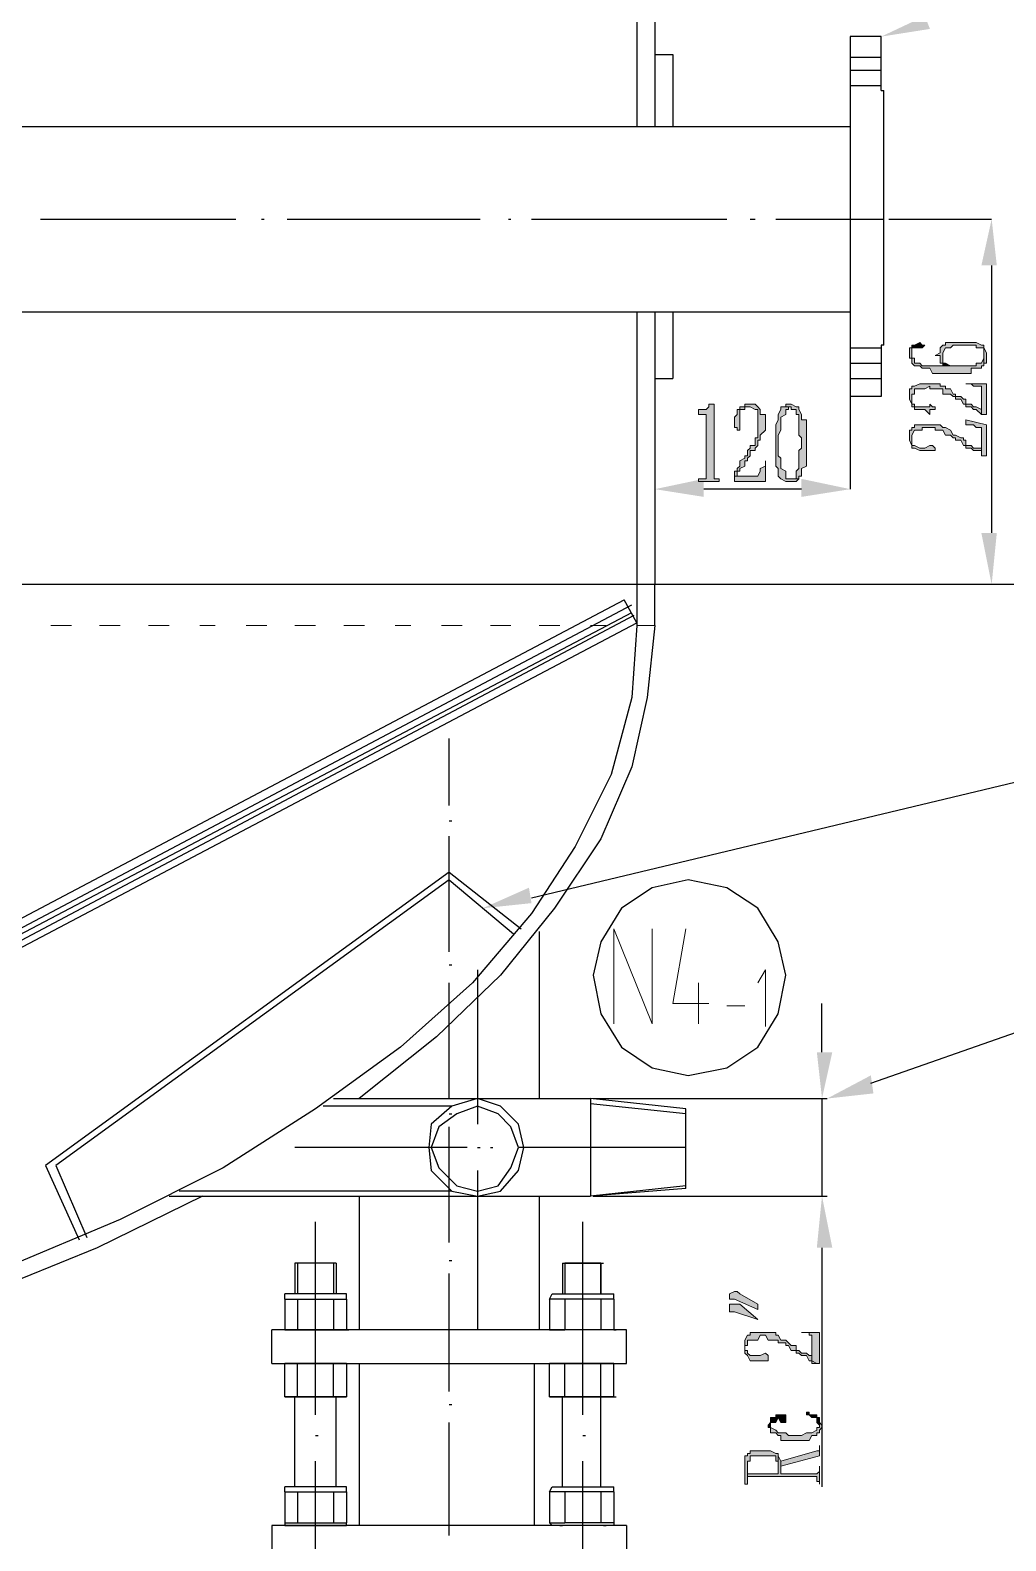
# Model space of a CAD drawing. Header units: millimetres. Extents: x 20 to 821, y 1 to 1134.
# Drawn here: x 340.9 to 409.2, y 755.6 to 861.4 of the extents above; entities that cross this region are included whole.
import ezdxf

# ---------------------------------------------------------------- set-up
doc = ezdxf.new("R2010")
doc.units = ezdxf.units.MM
doc.layers.add('1', color=7, linetype='Continuous')

msp = doc.modelspace()

# ---------------------------------------------------------------- hatches: boundary and pattern name
h = msp.add_hatch(color=1)
h.dxf.hatch_style = 2
h.paths.add_polyline_path([(403.92, 861.441732), (400.5, 860.901732), (403.56, 862.341732)])
h = msp.add_hatch(color=1)
h.dxf.hatch_style = 2
h.paths.add_polyline_path([(407.52, 844.881732), (408.6, 844.881732), (408.24, 848.121732)])
h = msp.add_hatch(color=0)
h.dxf.hatch_style = 2
h.paths.add_polyline_path([(402.48, 838.761732), (402.48, 838.401732), (402.66, 838.401732), (402.66, 838.041732), (402.84, 837.861732), (403.2, 837.861732), (403.38, 837.681732), (403.92, 837.681732), (404.1, 837.321732), (405.54, 837.321732), (405.72, 837.321732), (406.8, 837.321732), (406.8, 837.681732), (407.52, 837.681732), (407.52, 837.861732), (407.7, 837.861732), (407.7, 838.041732), (407.7, 838.581732), (407.7, 838.401732), (407.52, 838.041732), (407.16, 838.041732), (407.16, 837.861732), (403.38, 837.861732), (403.2, 838.041732), (402.84, 838.041732), (402.84, 838.401732), (402.66, 838.401732), (402.66, 838.581732), (402.66, 839.121732), (402.48, 839.121732)])
h = msp.add_hatch(color=0)
h.dxf.hatch_style = 2
h.paths.add_polyline_path([(402.66, 839.121732), (402.66, 838.581732), (402.66, 838.761732), (402.66, 839.121732), (402.84, 839.121732), (403.38, 839.121732), (403.56, 839.301732), (403.38, 839.301732), (403.2, 839.481732), (402.84, 839.301732), (402.66, 839.301732)])
h = msp.add_hatch(color=0)
h.dxf.hatch_style = 2
h.paths.add_polyline_path([(404.28, 838.581732), (404.64, 838.581732), (404.64, 838.401732), (404.64, 838.041732), (404.82, 838.041732), (404.82, 838.761732), (405, 839.121732), (405.36, 839.121732), (405.54, 839.301732), (407.16, 839.301732), (407.16, 839.121732), (407.52, 839.121732), (407.7, 839.121732), (407.7, 838.761732), (407.7, 838.041732), (407.88, 838.041732), (407.88, 838.761732), (407.7, 839.121732), (407.7, 839.301732), (407.52, 839.301732), (407.16, 839.481732), (405, 839.481732), (405, 839.301732), (404.82, 839.301732), (404.64, 839.121732), (404.64, 838.761732)])
h = msp.add_hatch(color=0)
h.dxf.hatch_style = 2
h.paths.add_polyline_path([(404.82, 838.041732), (404.82, 837.861732), (405, 837.861732), (405.36, 837.861732), (405, 838.041732), (404.82, 838.041732), (404.82, 838.401732), (404.82, 838.581732)])
h = msp.add_hatch(color=0)
h.dxf.hatch_style = 2
h.paths.add_polyline_path([(402.48, 835.701732), (402.48, 835.521732), (402.66, 835.161732), (402.66, 835.881732), (402.84, 835.881732), (402.84, 836.241732), (403.2, 836.241732), (403.56, 836.241732), (403.92, 836.421732), (403.92, 836.241732), (404.1, 836.241732), (404.82, 836.241732), (404.82, 835.881732), (405, 835.881732), (405.36, 835.881732), (405.54, 835.701732), (405.72, 835.701732), (405.72, 835.521732), (406.08, 835.521732), (406.26, 835.161732), (406.44, 835.161732), (406.44, 834.981732), (406.8, 834.981732), (406.98, 834.801732), (407.16, 834.801732), (407.52, 834.441732), (407.52, 834.801732), (407.16, 834.981732), (406.98, 834.981732), (406.8, 835.161732), (406.44, 835.161732), (406.44, 835.521732), (406.26, 835.521732), (406.08, 835.701732), (405.72, 835.701732), (405.72, 835.881732), (405.54, 835.881732), (405.36, 836.241732), (405, 836.241732), (405, 836.421732), (404.64, 836.421732), (404.64, 836.601732), (403.2, 836.601732), (402.84, 836.421732), (402.66, 836.421732), (402.66, 836.241732), (402.48, 836.241732), (402.48, 835.881732)])
h = msp.add_hatch(color=0)
h.dxf.hatch_style = 2
h.paths.add_polyline_path([(406.44, 836.601732), (406.8, 836.601732), (406.98, 836.421732), (407.52, 836.421732), (407.52, 836.241732), (407.52, 834.441732), (407.88, 834.441732), (407.88, 836.601732)])
h = msp.add_hatch(color=0)
h.dxf.hatch_style = 2
h.paths.add_polyline_path([(402.66, 835.161732), (402.66, 834.981732), (402.84, 834.981732), (402.84, 834.801732), (403.2, 834.801732), (403.56, 834.801732), (403.92, 834.441732), (403.92, 834.801732), (404.1, 834.801732), (404.28, 834.801732), (404.28, 834.981732), (404.1, 834.981732), (403.92, 835.161732), (403.92, 834.981732), (403.56, 834.981732), (403.2, 834.981732), (402.84, 834.981732), (402.84, 835.161732), (402.66, 835.161732), (402.66, 835.701732)])
h = msp.add_hatch(color=0)
h.dxf.hatch_style = 2
h.paths.add_polyline_path([(388.8, 835.161732), (388.44, 835.161732), (388.44, 834.981732), (388.26, 834.801732), (387.72, 834.801732), (387.72, 834.441732), (388.26, 834.441732), (388.26, 834.261732), (388.26, 829.941732), (388.08, 829.941732), (387.72, 829.941732), (387.72, 829.761732), (389.16, 829.761732), (389.16, 829.941732), (388.98, 829.941732), (388.8, 829.941732), (388.8, 830.121732)])
h = msp.add_hatch(color=0)
h.dxf.hatch_style = 2
h.paths.add_polyline_path([(391.32, 835.161732), (390.96, 835.161732), (390.96, 834.981732), (390.6, 834.981732), (391.14, 834.981732), (391.32, 834.981732), (391.68, 834.801732), (391.86, 834.801732), (391.86, 834.441732), (391.86, 832.821732), (391.68, 832.821732), (391.68, 832.641732), (391.68, 832.281732), (391.32, 832.281732), (391.32, 832.101732), (391.14, 831.921732), (391.14, 831.561732), (390.96, 831.561732), (390.96, 831.381732), (390.6, 831.201732), (390.6, 830.841732), (390.42, 830.661732), (390.42, 830.481732), (390.24, 830.481732), (390.24, 830.121732), (390.42, 830.121732), (390.42, 830.481732), (390.6, 830.481732), (390.6, 830.661732), (390.96, 830.841732), (390.96, 831.201732), (391.14, 831.201732), (391.14, 831.381732), (391.32, 831.561732), (391.32, 831.921732), (391.68, 831.921732), (391.68, 832.101732), (391.86, 832.281732), (391.86, 832.641732), (392.04, 832.641732), (392.04, 833.001732), (392.4, 833.361732), (392.4, 834.441732), (392.04, 834.441732), (392.04, 834.801732), (391.86, 834.981732), (391.68, 835.161732)])
h = msp.add_hatch(color=0)
h.dxf.hatch_style = 2
h.paths.add_polyline_path([(390.6, 834.981732), (390.6, 834.801732), (390.42, 834.801732), (390.42, 834.441732), (390.24, 834.261732), (390.24, 833.541732), (390.42, 833.541732), (390.42, 833.361732), (390.6, 833.361732), (390.6, 834.441732), (390.6, 834.801732), (390.96, 834.801732), (390.96, 834.981732), (391.14, 834.981732)])
h = msp.add_hatch(color=0)
h.dxf.hatch_style = 2
h.paths.add_polyline_path([(393.48, 834.981732), (393.48, 834.801732), (393.3, 834.441732), (393.3, 834.081732), (393.12, 833.721732), (393.12, 830.841732), (393.3, 830.661732), (393.3, 830.121732), (393.48, 829.941732), (393.84, 829.761732), (394.56, 829.761732), (394.74, 829.941732), (393.84, 829.941732), (393.84, 830.121732), (393.84, 830.481732), (393.48, 830.661732), (393.48, 831.381732), (393.3, 831.561732), (393.3, 833.001732), (393.48, 833.361732), (393.48, 834.261732), (393.84, 834.441732), (393.84, 834.801732), (394.02, 834.801732), (394.02, 834.981732)])
h = msp.add_hatch(color=0)
h.dxf.hatch_style = 2
h.paths.add_polyline_path([(394.02, 835.161732), (393.84, 835.161732), (393.84, 834.981732), (393.48, 834.981732), (394.02, 834.981732), (394.2, 834.981732), (394.2, 834.801732), (394.56, 834.801732), (394.56, 834.441732), (394.74, 834.441732), (394.74, 834.261732), (394.74, 833.001732), (394.92, 832.821732), (394.92, 832.281732), (394.92, 832.101732), (394.74, 831.921732), (394.74, 830.661732), (394.56, 830.481732), (394.56, 829.941732), (394.2, 829.941732), (394.02, 829.941732), (394.74, 829.941732), (394.74, 830.121732), (394.92, 830.121732), (394.92, 830.661732), (395.28, 830.841732), (395.28, 834.081732), (394.92, 834.081732), (394.92, 834.441732), (394.74, 834.801732), (394.74, 834.981732), (394.56, 834.981732), (394.2, 835.161732)])
h = msp.add_hatch(color=0)
h.dxf.hatch_style = 2
h.paths.add_polyline_path([(402.48, 832.821732), (402.48, 832.641732), (402.66, 832.281732), (402.66, 833.001732), (402.84, 833.361732), (403.38, 833.361732), (403.38, 833.541732), (404.28, 833.541732), (404.28, 833.361732), (404.82, 833.361732), (405, 833.001732), (405.36, 833.001732), (405.54, 832.821732), (405.72, 832.821732), (405.72, 832.641732), (406.08, 832.641732), (406.26, 832.281732), (406.44, 832.281732), (406.44, 832.101732), (406.8, 832.101732), (406.98, 831.921732), (407.52, 831.921732), (407.52, 831.561732), (407.52, 832.101732), (407.16, 832.101732), (406.98, 832.101732), (406.8, 832.281732), (406.44, 832.281732), (406.44, 832.641732), (406.26, 832.641732), (406.26, 832.821732), (406.08, 832.821732), (405.72, 833.001732), (405.54, 833.001732), (405.36, 833.361732), (405, 833.541732), (404.82, 833.541732), (404.64, 833.721732), (402.84, 833.721732), (402.84, 833.541732), (402.66, 833.541732), (402.66, 833.361732), (402.48, 833.361732), (402.48, 833.001732)])
h = msp.add_hatch(color=0)
h.dxf.hatch_style = 2
h.paths.add_polyline_path([(406.44, 834.081732), (406.44, 833.721732), (406.8, 833.721732), (406.98, 833.721732), (407.16, 833.541732), (407.52, 833.541732), (407.52, 833.361732), (407.52, 831.561732), (407.88, 831.561732), (407.88, 833.721732)])
h = msp.add_hatch(color=0)
h.dxf.hatch_style = 2
h.paths.add_polyline_path([(402.66, 832.281732), (402.66, 832.101732), (402.84, 832.101732), (403.2, 831.921732), (404.28, 831.921732), (404.28, 832.101732), (404.1, 832.281732), (403.92, 832.281732), (403.56, 832.101732), (403.2, 832.101732), (402.84, 832.281732), (402.66, 832.281732), (402.66, 832.641732), (402.66, 832.821732)])
h = msp.add_hatch(color=0)
h.dxf.hatch_style = 2
h.paths.add_polyline_path([(392.4, 831.201732), (392.4, 830.841732), (392.04, 830.661732), (392.04, 830.481732), (391.86, 830.121732), (390.24, 830.121732), (390.24, 829.761732), (392.4, 829.761732)])
h = msp.add_hatch(color=1)
h.dxf.hatch_style = 2
h.paths.add_polyline_path([(388.08, 829.941732), (388.08, 828.681732), (384.66, 829.221732)])
h = msp.add_hatch(color=1)
h.dxf.hatch_style = 2
h.paths.add_polyline_path([(394.92, 829.941732), (394.92, 828.681732), (398.34, 829.221732)])
h = msp.add_hatch(color=1)
h.dxf.hatch_style = 2
h.paths.add_polyline_path([(407.52, 826.161732), (408.6, 826.161732), (408.24, 822.561732)])
h = msp.add_hatch(color=1)
h.dxf.hatch_style = 2
h.paths.add_polyline_path([(376.02, 800.241732), (372.6, 799.881732), (375.84, 801.321732)])
h = msp.add_hatch(color=1)
h.dxf.hatch_style = 2
h.paths.add_polyline_path([(396, 789.801732), (397.08, 789.801732), (396.36, 786.561732)])
h = msp.add_hatch(color=1)
h.dxf.hatch_style = 2
h.paths.add_polyline_path([(399.96, 786.921732), (396.72, 786.561732), (399.78, 788.181732)])
h = msp.add_hatch(color=1)
h.dxf.hatch_style = 2
h.paths.add_polyline_path([(396, 776.121732), (397.08, 776.121732), (396.36, 779.721732)])
h = msp.add_hatch(color=0)
h.dxf.hatch_style = 2
h.paths.add_polyline_path([(389.88, 772.881732), (389.88, 772.521732), (390.24, 772.521732), (391.86, 771.801732), (391.86, 772.161732), (390.6, 772.881732), (390.42, 773.061732), (390.24, 773.061732)])
h = msp.add_hatch(color=0)
h.dxf.hatch_style = 2
h.paths.add_polyline_path([(389.88, 771.801732), (389.88, 771.621732), (390.24, 771.621732), (391.86, 771.081732), (390.6, 772.161732), (389.88, 772.161732)])
h = msp.add_hatch(color=0)
h.dxf.hatch_style = 2
h.paths.add_polyline_path([(390.96, 769.281732), (390.96, 768.741732), (390.96, 769.281732), (391.14, 769.281732), (391.14, 769.461732), (391.14, 769.641732), (391.32, 769.641732), (391.86, 769.641732), (392.04, 770.001732), (392.4, 770.001732), (392.58, 769.641732), (393.3, 769.641732), (393.3, 769.461732), (393.48, 769.461732), (393.84, 769.461732), (393.84, 769.281732), (394.02, 769.281732), (394.2, 768.921732), (394.56, 768.921732), (394.56, 768.741732), (394.74, 768.741732), (394.92, 768.561732), (395.28, 768.561732), (395.46, 768.201732), (395.64, 768.201732), (395.64, 768.021732), (396, 768.021732), (395.64, 768.201732), (395.64, 768.561732), (395.46, 768.561732), (395.28, 768.741732), (394.92, 768.741732), (394.74, 768.921732), (394.56, 768.921732), (394.56, 769.281732), (394.2, 769.281732), (394.02, 769.461732), (393.84, 769.641732), (393.48, 769.641732), (393.3, 770.001732), (393.12, 770.001732), (393.12, 770.181732), (391.32, 770.181732), (391.32, 770.001732), (391.14, 770.001732), (390.96, 769.641732)])
h = msp.add_hatch(color=0)
h.dxf.hatch_style = 2
h.paths.add_polyline_path([(394.92, 770.181732), (395.46, 770.181732), (395.46, 770.001732), (395.64, 770.001732), (395.64, 769.641732), (395.64, 768.201732), (396, 768.021732), (396.18, 768.021732), (396.18, 770.181732)])
h = msp.add_hatch(color=0)
h.dxf.hatch_style = 2
h.paths.add_polyline_path([(390.96, 768.741732), (391.14, 768.561732), (391.32, 768.201732), (392.58, 768.201732), (392.58, 768.561732), (392.4, 768.741732), (392.04, 768.561732), (391.32, 768.561732), (391.14, 768.741732), (391.14, 768.921732), (390.96, 768.921732), (390.96, 769.281732)])
h = msp.add_hatch(color=0)
h.dxf.hatch_style = 2
h.paths.add_polyline_path([(395.28, 764.421732), (395.46, 764.421732), (395.64, 764.241732), (396, 764.241732), (396, 763.881732), (396.18, 763.701732), (396.18, 764.241732), (396, 764.241732), (396, 764.421732), (395.64, 764.421732), (395.46, 764.421732), (395.46, 764.601732), (395.28, 764.601732)])
h = msp.add_hatch(color=0)
h.dxf.hatch_style = 2
h.paths.add_polyline_path([(392.58, 763.701732), (392.58, 763.521732), (392.76, 763.521732), (392.76, 763.341732), (392.76, 763.701732), (392.76, 763.881732), (393.12, 763.881732), (393.3, 764.241732), (393.48, 763.881732), (393.84, 763.881732), (393.84, 764.241732), (393.84, 764.421732), (393.48, 764.421732), (393.12, 764.421732), (393.12, 764.241732), (392.76, 764.241732), (392.76, 763.881732)])
h = msp.add_hatch(color=0)
h.dxf.hatch_style = 2
h.paths.add_polyline_path([(392.76, 763.341732), (392.76, 763.161732), (393.12, 763.161732), (393.3, 762.981732), (393.48, 762.981732), (393.48, 762.621732), (395.46, 762.621732), (395.64, 762.981732), (396, 762.981732), (396, 763.161732), (396.18, 763.161732), (396.18, 763.341732), (396.36, 763.521732), (396.36, 763.701732), (396.18, 763.881732), (396.18, 764.241732), (396.18, 763.701732), (396.18, 763.521732), (396, 763.521732), (396, 763.341732), (395.64, 763.161732), (395.28, 763.161732), (394.92, 762.981732), (394.02, 762.981732), (393.84, 763.161732), (393.3, 763.161732), (393.12, 763.341732), (392.76, 763.521732), (392.76, 763.701732)])
h = msp.add_hatch(color=0)
h.dxf.hatch_style = 2
h.paths.add_polyline_path([(390.96, 761.001732), (390.96, 759.561732), (391.14, 759.561732), (391.14, 761.181732), (391.32, 761.181732), (391.32, 761.541732), (391.68, 761.541732), (393.12, 761.541732), (393.12, 761.181732), (393.3, 761.181732), (393.3, 761.001732), (393.3, 760.281732), (393.3, 761.541732), (393.3, 761.721732), (393.12, 761.721732), (392.76, 761.901732), (391.32, 761.901732), (391.32, 761.721732), (391.14, 761.721732), (391.14, 761.541732), (390.96, 761.541732), (390.96, 761.181732)])
h = msp.add_hatch(color=0)
h.dxf.hatch_style = 2
h.paths.add_polyline_path([(391.14, 759.741732), (391.14, 760.101732), (391.32, 760.101732), (396, 760.101732), (396, 759.741732), (396.18, 759.741732), (396.18, 759.561732), (396.18, 760.821732), (396.18, 760.461732), (396, 760.281732), (393.48, 760.281732), (393.48, 760.821732), (393.48, 761.181732), (393.3, 761.541732), (393.3, 760.281732), (391.32, 760.281732), (391.14, 760.281732), (391.14, 760.821732)])
h = msp.add_hatch(color=0)
h.dxf.hatch_style = 2
h.paths.add_polyline_path([(393.48, 761.181732), (393.48, 760.821732), (396.18, 761.541732), (396.18, 762.261732), (396.18, 761.901732), (396, 761.901732)])

# ---------------------------------------------------------------- linework, layer by layer
at = {"layer": '1', "color": 0, "lineweight": 25}
for points in [[(383.4, 873.141732), (383.4, 854.601732)], [(384.66, 870.441732), (384.66, 854.601732)], [(400.5, 857.121732), (400.5, 860.901732), (398.34, 860.901732)], [(398.34, 860.901732), (398.34, 835.701732)], [(384.66, 859.641732), (385.92, 859.641732)], [(385.92, 859.641732), (385.92, 854.601732)], [(398.34, 859.461732), (400.5, 859.461732)], [(398.34, 857.481732), (400.5, 857.481732)], [(400.5, 857.121732), (400.68, 857.121732)], [(400.68, 839.301732), (400.68, 857.121732)], [(400.68, 839.301732), (400.68, 857.121732)], [(313.38, 854.601732), (398.34, 854.601732)], [(313.38, 841.641732), (398.34, 841.641732)], [(383.4, 841.641732), (383.4, 819.681732)], [(384.66, 841.641732), (384.66, 822.561732)], [(385.92, 841.641732), (385.92, 836.961732)], [(400.68, 839.301732), (400.5, 839.301732), (400.5, 835.701732), (398.34, 835.701732)], [(398.34, 839.121732), (400.5, 839.121732)], [(384.66, 836.961732), (385.92, 836.961732)], [(398.34, 836.961732), (400.5, 836.961732)], [(280.8, 822.561732), (384.66, 822.561732)], [(384.66, 819.681732), (384.66, 822.561732)], [(296.28, 775.941732), (382.5, 821.481732)], [(296.64, 775.401732), (383.04, 821.121732)], [(383.4, 819.861732), (382.5, 821.481732)], [(383.4, 819.681732), (383.04, 814.641732), (381.6, 809.241732), (379.08, 804.201732), (376.02, 799.521732), (371.88, 794.661732), (366.84, 790.161732), (360.9, 785.841732), (354.42, 781.701732), (347.22, 778.101732), (339.12, 774.681732), (330.66, 771.621732), (321.48, 768.921732), (312.12, 766.761732), (302.4, 765.141732), (292.32, 763.881732), (281.88, 763.341732), (271.62, 762.981732)], [(296.82, 775.221732), (383.04, 820.581732)], [(297, 774.681732), (383.22, 820.401732)], [(297, 774.321732), (383.4, 819.861732)], [(384.66, 819.681732), (384.12, 814.641732), (383.04, 809.781732), (380.88, 804.741732), (377.64, 799.881732), (373.86, 795.201732), (369.36, 790.881732), (363.96, 786.561732)], [(370.26, 802.401732), (342, 781.881732)], [(370.26, 801.861732), (342.72, 781.881732)], [(370.26, 802.401732), (375.3, 798.441732)], [(370.26, 801.861732), (374.76, 798.081732)], [(376.56, 798.261732), (376.56, 786.561732)], [(370.44, 786.021732), (361.44, 786.021732)], [(362.16, 786.561732), (380.16, 786.561732)], [(375.48, 783.141732), (375.12, 784.761732), (373.86, 786.021732), (372.24, 786.561732), (370.44, 786.021732), (369, 784.761732), (368.82, 783.141732), (369, 781.521732), (370.44, 780.081732), (372.24, 779.721732), (373.86, 780.081732), (375.12, 781.521732), (375.48, 783.141732)], [(375.12, 783.141732), (374.58, 784.581732), (373.68, 785.481732), (372.24, 786.021732), (370.8, 785.481732), (369.54, 784.581732), (369, 783.141732), (369.54, 781.701732), (370.8, 780.441732), (372.24, 780.081732), (373.68, 780.441732), (374.58, 781.701732), (375.12, 783.141732)], [(386.82, 780.261732), (386.82, 785.841732), (380.16, 786.561732)], [(380.16, 786.561732), (380.16, 779.721732)], [(342, 781.881732), (344.34, 776.661732)], [(342.72, 781.881732), (344.88, 776.841732)], [(352.98, 779.721732), (345.6, 776.121732), (337.68, 772.881732), (329.22, 770.181732), (320.4, 767.481732), (311.22, 765.681732), (301.68, 763.881732), (291.78, 762.981732), (281.7, 762.261732), (271.62, 761.901732)], [(350.64, 779.721732), (380.16, 779.721732)], [(370.44, 780.081732), (351.36, 780.081732)], [(363.96, 779.721732), (363.96, 770.361732)], [(376.56, 779.721732), (376.56, 770.361732)], [(386.82, 780.261732), (380.16, 779.721732)], [(359.46, 775.041732), (359.46, 772.881732)], [(362.34, 775.041732), (359.46, 775.041732)], [(359.64, 775.041732), (359.46, 775.041732)], [(362.16, 775.041732), (359.64, 775.041732)], [(362.34, 775.041732), (362.16, 775.041732)], [(362.34, 775.041732), (362.34, 772.881732)], [(378.18, 775.041732), (378.18, 772.881732)], [(378.18, 775.041732), (380.88, 775.041732)], [(378.18, 775.041732), (378.36, 775.041732)], [(380.88, 772.881732), (380.88, 775.041732), (378.36, 775.041732)], [(380.88, 775.041732), (381.06, 775.041732)], [(363.06, 772.881732), (358.74, 772.881732)], [(358.74, 772.521732), (358.74, 772.881732)], [(358.74, 772.521732), (358.74, 770.361732)], [(358.74, 772.521732), (362.16, 772.521732)], [(359.64, 772.521732), (359.64, 770.361732)], [(362.16, 772.521732), (363.06, 772.521732), (363.06, 772.881732)], [(362.16, 772.521732), (362.16, 770.361732)], [(363.06, 772.521732), (363.06, 770.361732)], [(378.36, 772.521732), (377.28, 772.521732), (377.46, 772.881732)], [(377.28, 772.521732), (377.28, 770.361732)], [(377.46, 772.881732), (381.78, 772.881732)], [(378.36, 772.521732), (378.36, 770.361732)], [(381.78, 772.521732), (378.36, 772.521732)], [(380.88, 772.521732), (380.88, 770.361732)], [(381.78, 772.521732), (381.78, 772.881732)], [(381.78, 772.521732), (381.78, 770.361732)], [(382.68, 770.361732), (357.84, 770.361732)], [(357.84, 768.021732), (382.68, 768.021732), (382.68, 770.361732)], [(357.84, 768.021732), (357.84, 770.361732)], [(362.16, 770.361732), (363.06, 770.361732), (358.74, 770.361732)], [(358.74, 770.361732), (362.16, 770.361732)], [(358.74, 770.361732), (358.92, 770.361732)], [(363.06, 770.361732), (363.24, 770.361732)], [(377.28, 770.361732), (378.36, 770.361732)], [(381.78, 770.361732), (377.28, 770.361732)], [(381.78, 770.361732), (378.36, 770.361732)], [(381.78, 770.361732), (381.96, 770.361732)], [(358.74, 765.681732), (358.74, 768.021732)], [(363.06, 768.021732), (363.06, 765.681732), (358.74, 765.681732)], [(362.16, 768.021732), (363.06, 768.021732), (358.74, 768.021732)], [(358.74, 768.021732), (362.16, 768.021732)], [(358.74, 768.021732), (358.92, 768.021732)], [(359.64, 765.681732), (359.64, 768.021732)], [(362.16, 765.681732), (362.16, 768.021732)], [(363.06, 768.021732), (363.24, 768.021732)], [(363.96, 768.021732), (363.96, 756.681732)], [(376.2, 768.021732), (376.2, 756.681732)], [(377.28, 765.681732), (377.28, 768.021732)], [(378.36, 768.021732), (377.28, 768.021732)], [(381.78, 768.021732), (377.28, 768.021732)], [(378.36, 765.681732), (378.36, 768.021732)], [(381.78, 768.021732), (378.36, 768.021732)], [(380.88, 765.681732), (380.88, 768.021732)], [(381.78, 765.681732), (381.78, 768.021732)], [(381.78, 768.021732), (381.96, 768.021732)], [(358.74, 765.681732), (362.16, 765.681732)], [(358.74, 765.681732), (358.92, 765.681732)], [(359.46, 759.381732), (359.46, 765.681732)], [(362.16, 765.681732), (363.06, 765.681732)], [(362.34, 759.381732), (362.34, 765.681732)], [(378.36, 765.681732), (377.28, 765.681732), (377.46, 765.681732)], [(377.46, 765.681732), (381.78, 765.681732)], [(378.18, 759.381732), (378.18, 765.681732)], [(381.78, 765.681732), (378.36, 765.681732)], [(380.88, 759.381732), (380.88, 765.681732)], [(381.78, 765.681732), (381.96, 765.681732)], [(363.06, 759.381732), (358.74, 759.381732)], [(358.74, 759.021732), (358.74, 759.381732)], [(362.16, 759.021732), (363.06, 759.021732), (363.06, 759.381732)], [(378.36, 759.021732), (377.28, 759.021732), (377.46, 759.381732)], [(377.46, 759.381732), (381.78, 759.381732)], [(381.78, 759.021732), (381.78, 759.381732)], [(358.74, 759.021732), (358.74, 756.861732)], [(358.74, 759.021732), (362.16, 759.021732)], [(359.64, 759.021732), (359.64, 756.861732)], [(362.16, 759.021732), (362.16, 756.861732)], [(363.06, 759.021732), (363.06, 756.861732)], [(377.28, 759.021732), (377.28, 756.861732)], [(378.36, 759.021732), (378.36, 756.861732)], [(381.78, 759.021732), (378.36, 759.021732)], [(380.88, 759.021732), (380.88, 756.861732)], [(381.78, 759.021732), (381.78, 756.861732)], [(382.68, 756.681732), (357.84, 756.681732)], [(357.84, 756.681732), (357.84, 754.521732)], [(358.74, 756.681732), (363.06, 756.681732), (363.06, 756.861732)], [(358.74, 756.861732), (362.16, 756.861732)], [(358.74, 756.861732), (358.74, 756.681732)], [(362.16, 756.861732), (363.06, 756.861732)], [(377.28, 756.861732), (378.36, 756.861732)], [(381.78, 756.681732), (377.46, 756.681732), (377.28, 756.861732)], [(378, 756.681732), (378.18, 756.681732)], [(381.78, 756.861732), (378.36, 756.861732)], [(381.06, 756.681732), (381.24, 756.681732)], [(381.78, 756.861732), (381.78, 756.681732)], [(382.68, 756.681732), (382.68, 754.521732)]]:
    msp.add_lwpolyline(points, dxfattribs=at)
at = {"layer": '1', "color": 2, "lineweight": 25}
for points in [[(398.34, 858.561732), (400.5, 858.561732)], [(341.64, 848.121732), (355.32, 848.121732)], [(357.12, 848.121732), (357.3, 848.121732)], [(358.92, 848.121732), (372.42, 848.121732)], [(374.4, 848.121732), (374.58, 848.121732)], [(376.02, 848.121732), (389.7, 848.121732)], [(391.32, 848.121732), (391.68, 848.121732)], [(393.12, 848.121732), (400.68, 848.121732)], [(398.34, 838.041732), (400.5, 838.041732)], [(370.26, 807.081732), (370.26, 811.761732)], [(370.26, 806.001732), (370.44, 806.001732)], [(370.26, 796.821732), (370.26, 804.921732)], [(370.26, 795.921732), (370.44, 795.921732)], [(372.24, 795.561732), (372.24, 784.761732)], [(370.26, 786.561732), (370.26, 794.661732)], [(370.26, 785.481732), (370.44, 785.481732)], [(370.26, 776.481732), (370.26, 784.581732)], [(371.52, 783.141732), (359.46, 783.141732)], [(372.24, 783.141732), (372.42, 783.141732)], [(373.14, 783.141732), (373.32, 783.141732)], [(386.82, 783.141732), (375.12, 783.141732)], [(372.24, 781.521732), (372.24, 770.361732)], [(360.9, 764.421732), (360.9, 777.921732)], [(379.62, 764.421732), (379.62, 777.921732)], [(370.26, 775.221732), (370.44, 775.221732)], [(370.26, 766.041732), (370.26, 774.321732)], [(370.26, 765.141732), (370.44, 765.141732)], [(370.26, 755.961732), (370.26, 763.881732)], [(360.9, 762.981732), (361.08, 762.981732)], [(379.62, 762.981732), (379.8, 762.981732)], [(360.9, 747.861732), (360.9, 761.181732)], [(379.62, 747.861732), (379.62, 761.181732)]]:
    msp.add_lwpolyline(points, dxfattribs=at)
at = {"layer": '1', "color": 1, "lineweight": 25}
for points in [[(401.04, 848.121732), (408.24, 848.121732)], [(408.24, 844.881732), (408.24, 826.161732)], [(384.66, 835.701732), (384.66, 829.221732)], [(398.34, 835.701732), (398.34, 829.221732)], [(394.92, 829.221732), (388.08, 829.221732)], [(384.66, 822.561732), (415.8, 822.561732)], [(384.66, 822.561732), (415.8, 822.561732)], [(384.66, 822.561732), (408.24, 822.561732)], [(376.02, 800.601732), (443.7, 816.801732), (460.08, 816.801732)], [(393.84, 795.201732), (393.3, 797.541732), (391.86, 799.881732), (389.7, 801.321732), (387, 801.861732), (384.48, 801.321732), (382.32, 799.881732), (380.88, 797.541732), (380.34, 795.201732), (380.88, 792.501732), (382.32, 790.161732), (384.48, 788.721732), (387, 788.181732), (389.7, 788.721732), (391.86, 790.161732), (393.3, 792.501732), (393.84, 795.201732)], [(399.78, 787.641732), (442.44, 802.581732), (458.82, 802.581732)], [(396.36, 789.801732), (396.36, 793.221732)], [(386.82, 785.481732), (380.16, 786.201732)], [(380.34, 786.561732), (396.72, 786.561732)], [(396.36, 786.561732), (396.36, 779.721732)], [(386.82, 780.441732), (380.16, 779.721732)], [(380.34, 779.721732), (396.72, 779.721732)], [(396.36, 776.121732), (396.36, 759.381732)], [(359.64, 775.041732), (359.64, 772.881732)], [(362.16, 775.041732), (362.16, 772.881732)], [(378.36, 775.041732), (378.36, 772.881732)], [(380.88, 775.041732), (380.88, 772.881732)], [(378, 770.361732), (378.18, 770.361732)]]:
    msp.add_lwpolyline(points, dxfattribs=at)
at = {"layer": '1', "color": 0, "lineweight": 5}
for points in [[(402.48, 838.761732), (402.48, 838.401732), (402.66, 838.401732), (402.66, 838.041732), (402.84, 837.861732), (403.2, 837.861732), (403.38, 837.681732), (403.92, 837.681732), (404.1, 837.321732), (405.54, 837.321732), (405.72, 837.321732), (406.8, 837.321732), (406.8, 837.681732), (407.52, 837.681732), (407.52, 837.861732), (407.7, 837.861732), (407.7, 838.041732), (407.7, 838.581732), (407.7, 838.401732), (407.52, 838.041732), (407.16, 838.041732), (407.16, 837.861732), (403.38, 837.861732), (403.2, 838.041732), (402.84, 838.041732), (402.84, 838.401732), (402.66, 838.401732), (402.66, 838.581732), (402.66, 839.121732), (402.48, 839.121732), (402.48, 838.761732)], [(402.66, 839.121732), (402.66, 838.581732), (402.66, 838.761732), (402.66, 839.121732), (402.84, 839.121732), (403.38, 839.121732), (403.56, 839.301732), (403.38, 839.301732), (403.2, 839.481732), (402.84, 839.301732), (402.66, 839.301732), (402.66, 839.121732)], [(404.28, 838.581732), (404.64, 838.581732), (404.64, 838.401732), (404.64, 838.041732), (404.82, 838.041732), (404.82, 838.761732), (405, 839.121732), (405.36, 839.121732), (405.54, 839.301732), (407.16, 839.301732), (407.16, 839.121732), (407.52, 839.121732), (407.7, 839.121732), (407.7, 838.761732), (407.7, 838.041732), (407.88, 838.041732), (407.88, 838.761732), (407.7, 839.121732), (407.7, 839.301732), (407.52, 839.301732), (407.16, 839.481732), (405, 839.481732), (405, 839.301732), (404.82, 839.301732), (404.64, 839.121732), (404.64, 838.761732), (404.28, 838.581732)], [(404.82, 838.041732), (404.82, 837.861732), (405, 837.861732), (405.36, 837.861732), (405, 838.041732), (404.82, 838.041732), (404.82, 838.401732), (404.82, 838.581732), (404.82, 838.041732)], [(402.48, 835.701732), (402.48, 835.521732), (402.66, 835.161732), (402.66, 835.881732), (402.84, 835.881732), (402.84, 836.241732), (403.2, 836.241732), (403.56, 836.241732), (403.92, 836.421732), (403.92, 836.241732), (404.1, 836.241732), (404.82, 836.241732), (404.82, 835.881732), (405, 835.881732), (405.36, 835.881732), (405.54, 835.701732), (405.72, 835.701732), (405.72, 835.521732), (406.08, 835.521732), (406.26, 835.161732), (406.44, 835.161732), (406.44, 834.981732), (406.8, 834.981732), (406.98, 834.801732), (407.16, 834.801732), (407.52, 834.441732), (407.52, 834.801732), (407.16, 834.981732), (406.98, 834.981732), (406.8, 835.161732), (406.44, 835.161732), (406.44, 835.521732), (406.26, 835.521732), (406.08, 835.701732), (405.72, 835.701732), (405.72, 835.881732), (405.54, 835.881732), (405.36, 836.241732), (405, 836.241732), (405, 836.421732), (404.64, 836.421732), (404.64, 836.601732), (403.2, 836.601732), (402.84, 836.421732), (402.66, 836.421732), (402.66, 836.241732), (402.48, 836.241732), (402.48, 835.881732), (402.48, 835.701732)], [(406.44, 836.601732), (406.8, 836.601732), (406.98, 836.421732), (407.52, 836.421732), (407.52, 836.241732), (407.52, 834.441732), (407.88, 834.441732), (407.88, 836.601732), (406.44, 836.601732)], [(402.66, 835.161732), (402.66, 834.981732), (402.84, 834.981732), (402.84, 834.801732), (403.2, 834.801732), (403.56, 834.801732), (403.92, 834.441732), (403.92, 834.801732), (404.1, 834.801732), (404.28, 834.801732), (404.28, 834.981732), (404.1, 834.981732), (403.92, 835.161732), (403.92, 834.981732), (403.56, 834.981732), (403.2, 834.981732), (402.84, 834.981732), (402.84, 835.161732), (402.66, 835.161732), (402.66, 835.701732), (402.66, 835.161732)], [(388.8, 835.161732), (388.44, 835.161732), (388.44, 834.981732), (388.26, 834.801732), (387.72, 834.801732), (387.72, 834.441732), (388.26, 834.441732), (388.26, 834.261732), (388.26, 829.941732), (388.08, 829.941732), (387.72, 829.941732), (387.72, 829.761732), (389.16, 829.761732), (389.16, 829.941732), (388.98, 829.941732), (388.8, 829.941732), (388.8, 830.121732), (388.8, 835.161732)], [(391.32, 835.161732), (390.96, 835.161732), (390.96, 834.981732), (390.6, 834.981732), (391.14, 834.981732), (391.32, 834.981732), (391.68, 834.801732), (391.86, 834.801732), (391.86, 834.441732), (391.86, 832.821732), (391.68, 832.821732), (391.68, 832.641732), (391.68, 832.281732), (391.32, 832.281732), (391.32, 832.101732), (391.14, 831.921732), (391.14, 831.561732), (390.96, 831.561732), (390.96, 831.381732), (390.6, 831.201732), (390.6, 830.841732), (390.42, 830.661732), (390.42, 830.481732), (390.24, 830.481732), (390.24, 830.121732), (390.42, 830.121732), (390.42, 830.481732), (390.6, 830.481732), (390.6, 830.661732), (390.96, 830.841732), (390.96, 831.201732), (391.14, 831.201732), (391.14, 831.381732), (391.32, 831.561732), (391.32, 831.921732), (391.68, 831.921732), (391.68, 832.101732), (391.86, 832.281732), (391.86, 832.641732), (392.04, 832.641732), (392.04, 833.001732), (392.4, 833.361732), (392.4, 834.441732), (392.04, 834.441732), (392.04, 834.801732), (391.86, 834.981732), (391.68, 835.161732), (391.32, 835.161732)], [(390.6, 834.981732), (390.6, 834.801732), (390.42, 834.801732), (390.42, 834.441732), (390.24, 834.261732), (390.24, 833.541732), (390.42, 833.541732), (390.42, 833.361732), (390.6, 833.361732), (390.6, 834.441732), (390.6, 834.801732), (390.96, 834.801732), (390.96, 834.981732), (391.14, 834.981732), (390.6, 834.981732)], [(393.48, 834.981732), (393.48, 834.801732), (393.3, 834.441732), (393.3, 834.081732), (393.12, 833.721732), (393.12, 830.841732), (393.3, 830.661732), (393.3, 830.121732), (393.48, 829.941732), (393.84, 829.761732), (394.56, 829.761732), (394.74, 829.941732), (393.84, 829.941732), (393.84, 830.121732), (393.84, 830.481732), (393.48, 830.661732), (393.48, 831.381732), (393.3, 831.561732), (393.3, 833.001732), (393.48, 833.361732), (393.48, 834.261732), (393.84, 834.441732), (393.84, 834.801732), (394.02, 834.801732), (394.02, 834.981732), (393.48, 834.981732)], [(394.02, 835.161732), (393.84, 835.161732), (393.84, 834.981732), (393.48, 834.981732), (394.02, 834.981732), (394.2, 834.981732), (394.2, 834.801732), (394.56, 834.801732), (394.56, 834.441732), (394.74, 834.441732), (394.74, 834.261732), (394.74, 833.001732), (394.92, 832.821732), (394.92, 832.281732), (394.92, 832.281732), (394.92, 832.101732), (394.74, 831.921732), (394.74, 830.661732), (394.56, 830.481732), (394.56, 829.941732), (394.2, 829.941732), (394.02, 829.941732), (394.74, 829.941732), (394.74, 830.121732), (394.92, 830.121732), (394.92, 830.661732), (395.28, 830.841732), (395.28, 834.081732), (394.92, 834.081732), (394.92, 834.441732), (394.74, 834.801732), (394.74, 834.981732), (394.56, 834.981732), (394.2, 835.161732), (394.02, 835.161732)], [(402.48, 832.821732), (402.48, 832.641732), (402.66, 832.281732), (402.66, 833.001732), (402.84, 833.361732), (403.38, 833.361732), (403.38, 833.541732), (404.28, 833.541732), (404.28, 833.361732), (404.82, 833.361732), (405, 833.001732), (405.36, 833.001732), (405.54, 832.821732), (405.72, 832.821732), (405.72, 832.641732), (406.08, 832.641732), (406.26, 832.281732), (406.44, 832.281732), (406.44, 832.101732), (406.8, 832.101732), (406.98, 831.921732), (407.52, 831.921732), (407.52, 831.561732), (407.52, 832.101732), (407.16, 832.101732), (406.98, 832.101732), (406.8, 832.281732), (406.44, 832.281732), (406.44, 832.641732), (406.26, 832.641732), (406.26, 832.821732), (406.08, 832.821732), (405.72, 833.001732), (405.54, 833.001732), (405.36, 833.361732), (405, 833.541732), (404.82, 833.541732), (404.64, 833.721732), (402.84, 833.721732), (402.84, 833.541732), (402.66, 833.541732), (402.66, 833.361732), (402.48, 833.361732), (402.48, 833.001732), (402.48, 832.821732)], [(406.44, 834.081732), (406.44, 833.721732), (406.8, 833.721732), (406.98, 833.721732), (407.16, 833.541732), (407.52, 833.541732), (407.52, 833.361732), (407.52, 831.561732), (407.88, 831.561732), (407.88, 833.721732), (406.44, 834.081732)], [(402.66, 832.281732), (402.66, 832.101732), (402.84, 832.101732), (403.2, 831.921732), (404.28, 831.921732), (404.28, 832.101732), (404.1, 832.281732), (403.92, 832.281732), (403.56, 832.101732), (403.2, 832.101732), (402.84, 832.281732), (402.66, 832.281732), (402.66, 832.641732), (402.66, 832.821732), (402.66, 832.281732)], [(392.4, 831.201732), (392.4, 830.841732), (392.04, 830.661732), (392.04, 830.481732), (391.86, 830.121732), (390.24, 830.121732), (390.24, 829.761732), (392.4, 829.761732), (392.4, 831.201732)], [(389.88, 772.881732), (389.88, 772.521732), (390.24, 772.521732), (391.86, 771.801732), (391.86, 772.161732), (390.6, 772.881732), (390.42, 773.061732), (390.24, 773.061732), (389.88, 772.881732)], [(389.88, 771.801732), (389.88, 771.621732), (390.24, 771.621732), (391.86, 771.081732), (390.6, 772.161732), (389.88, 772.161732), (389.88, 771.801732)], [(390.96, 769.281732), (390.96, 768.741732), (390.96, 769.281732), (391.14, 769.281732), (391.14, 769.461732), (391.14, 769.641732), (391.32, 769.641732), (391.86, 769.641732), (392.04, 770.001732), (392.4, 770.001732), (392.58, 769.641732), (393.3, 769.641732), (393.3, 769.461732), (393.48, 769.461732), (393.48, 769.461732), (393.84, 769.461732), (393.84, 769.281732), (394.02, 769.281732), (394.2, 768.921732), (394.56, 768.921732), (394.56, 768.741732), (394.74, 768.741732), (394.92, 768.561732), (395.28, 768.561732), (395.46, 768.201732), (395.64, 768.201732), (395.64, 768.021732), (396, 768.021732), (395.64, 768.201732), (395.64, 768.561732), (395.46, 768.561732), (395.28, 768.741732), (394.92, 768.741732), (394.74, 768.921732), (394.56, 768.921732), (394.56, 769.281732), (394.2, 769.281732), (394.02, 769.461732), (393.84, 769.641732), (393.48, 769.641732), (393.3, 770.001732), (393.12, 770.001732), (393.12, 770.181732), (391.32, 770.181732), (391.32, 770.001732), (391.14, 770.001732), (390.96, 769.641732), (390.96, 769.281732)], [(394.92, 770.181732), (395.46, 770.181732), (395.46, 770.001732), (395.64, 770.001732), (395.64, 769.641732), (395.64, 768.201732), (396, 768.021732), (396.18, 768.021732), (396.18, 770.181732), (394.92, 770.181732)], [(390.96, 768.741732), (391.14, 768.561732), (391.32, 768.201732), (392.58, 768.201732), (392.58, 768.561732), (392.4, 768.741732), (392.04, 768.561732), (391.32, 768.561732), (391.32, 768.561732), (391.14, 768.741732), (391.14, 768.921732), (390.96, 768.921732), (390.96, 769.281732), (390.96, 768.741732)], [(395.28, 764.421732), (395.46, 764.421732), (395.64, 764.241732), (396, 764.241732), (396, 763.881732), (396.18, 763.701732), (396.18, 764.241732), (396, 764.241732), (396, 764.421732), (395.64, 764.421732), (395.46, 764.421732), (395.46, 764.601732), (395.28, 764.601732), (395.28, 764.421732)], [(392.58, 763.701732), (392.58, 763.521732), (392.76, 763.521732), (392.76, 763.341732), (392.76, 763.701732), (392.76, 763.881732), (393.12, 763.881732), (393.3, 764.241732), (393.48, 763.881732), (393.84, 763.881732), (393.84, 764.241732), (393.84, 764.421732), (393.48, 764.421732), (393.12, 764.421732), (393.12, 764.241732), (392.76, 764.241732), (392.76, 763.881732), (392.58, 763.701732)], [(392.76, 763.341732), (392.76, 763.161732), (393.12, 763.161732), (393.3, 762.981732), (393.48, 762.981732), (393.48, 762.621732), (395.46, 762.621732), (395.64, 762.981732), (396, 762.981732), (396, 763.161732), (396.18, 763.161732), (396.18, 763.161732), (396.18, 763.341732), (396.36, 763.521732), (396.36, 763.701732), (396.18, 763.881732), (396.18, 764.241732), (396.18, 763.701732), (396.18, 763.521732), (396, 763.521732), (396, 763.341732), (395.64, 763.161732), (395.28, 763.161732), (394.92, 762.981732), (394.02, 762.981732), (393.84, 763.161732), (393.3, 763.161732), (393.12, 763.341732), (392.76, 763.521732), (392.76, 763.701732), (392.76, 763.341732)], [(390.96, 761.001732), (390.96, 759.561732), (391.14, 759.561732), (391.14, 761.181732), (391.32, 761.181732), (391.32, 761.541732), (391.68, 761.541732), (393.12, 761.541732), (393.12, 761.181732), (393.3, 761.181732), (393.3, 761.001732), (393.3, 761.001732), (393.3, 760.281732), (393.3, 761.541732), (393.3, 761.721732), (393.12, 761.721732), (392.76, 761.901732), (391.32, 761.901732), (391.32, 761.721732), (391.14, 761.721732), (391.14, 761.541732), (390.96, 761.541732), (390.96, 761.181732), (390.96, 761.001732)], [(391.14, 759.741732), (391.14, 760.101732), (391.32, 760.101732), (396, 760.101732), (396, 759.741732), (396.18, 759.741732), (396.18, 759.561732), (396.18, 760.821732), (396.18, 760.461732), (396, 760.281732), (393.48, 760.281732), (393.48, 760.821732), (393.48, 761.181732), (393.3, 761.541732), (393.3, 760.281732), (391.32, 760.281732), (391.14, 760.281732), (391.14, 760.821732), (391.14, 759.741732)], [(393.48, 761.181732), (393.48, 760.821732), (396.18, 761.541732), (396.18, 762.261732), (396.18, 761.901732), (396, 761.901732), (393.48, 761.181732)]]:
    msp.add_lwpolyline(points, dxfattribs=at)
at = {"layer": '1', "color": 254, "lineweight": 5}
for points in [[(342.36, 819.681732), (343.8, 819.681732)], [(345.78, 819.681732), (347.22, 819.681732)], [(349.2, 819.681732), (350.64, 819.681732)], [(352.8, 819.681732), (353.88, 819.681732)], [(356.04, 819.681732), (357.48, 819.681732)], [(359.46, 819.681732), (360.9, 819.681732)], [(362.88, 819.681732), (364.32, 819.681732)], [(366.48, 819.681732), (367.56, 819.681732)], [(369.72, 819.681732), (371.16, 819.681732)], [(373.14, 819.681732), (374.58, 819.681732)], [(376.56, 819.681732), (378, 819.681732)], [(380.16, 819.681732), (381.24, 819.681732)], [(383.4, 819.681732), (384.66, 819.681732)]]:
    msp.add_lwpolyline(points, dxfattribs=at)
at = {"layer": '1', "color": 0, "lineweight": 9}
for points in [[(381.78, 791.781732), (381.78, 798.441732), (384.48, 791.781732), (384.48, 798.441732)], [(386.82, 798.441732), (385.92, 793.221732), (388.44, 793.221732)], [(392.4, 791.601732), (392.4, 795.561732), (391.86, 794.661732)], [(387.72, 794.661732), (387.72, 791.781732)], [(389.7, 793.041732), (390.96, 793.041732)]]:
    msp.add_lwpolyline(points, dxfattribs=at)

doc.saveas('drawing.dxf')
